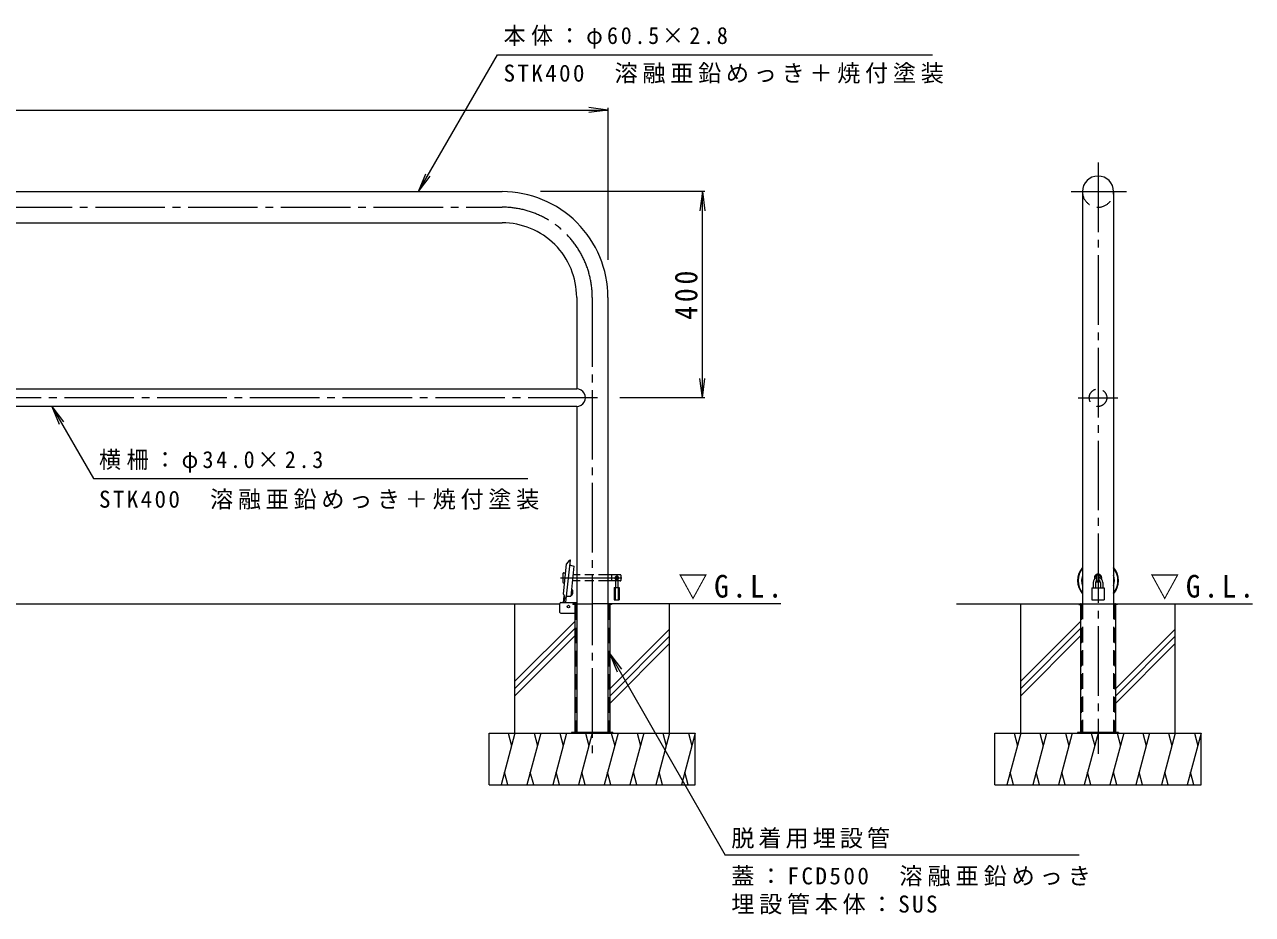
# Model space of a CAD drawing. Units: millimetres at full size, sheet at 1:15; details may follow other scales. Extents: x -2534 to 2733, y -2076 to 1853.
# Drawn here: x -195 to 2188, y 125 to 1853 of the extents above; entities that cross this region are included whole.
import ezdxf

# ---------------------------------------------------------------- set-up
doc = ezdxf.new("R2010")
doc.units = ezdxf.units.MM
doc.header["$LTSCALE"] = 15
for name, pattern in [('CHAIN1', [8, 5, -1, 1, -1]), ('CHAIN2', [12, 9, -1, 1, -1]), ('DASHED1', [1.8, 1.2, -0.6]), ('DASHED2', [3, 2, -1])]:
    doc.linetypes.add(name, pattern=pattern)
for name, color, linetype, lineweight in [('A-0_通り芯', 4, 'Continuous', 9), ('A-1_躯体', 7, 'Continuous', 9), ('A-2_仕上', 3, 'Continuous', 9), ('A-3_寸法', 3, 'DASHED2', 9), ('A-4_文字', 7, 'Continuous', 9), ('A-5_建具', 7, 'Continuous', 9), ('A-6_間仕切', 2, 'Continuous', 9), ('A-9_記号', 7, 'Continuous', 9), ('A-A_インテリア', 2, 'Continuous', 9), ('A-B_衛生陶器', 2, 'Continuous', 9), ('A-E_見え係り', 6, 'Continuous', 5), ('D-5_建具', 7, 'Continuous', 9)]:
    doc.layers.add(name, color=color, linetype=linetype, lineweight=lineweight)
doc.styles.add('ＭＳ ゴシック', font='')
doc.styles.get('ＭＳ ゴシック').set_extended_font_data('MS Gothic')

msp = doc.modelspace()

# ---------------------------------------------------------------- linework, layer by layer
at = {"layer": 'A-0_通り芯', "color": 7, "linetype": 'CHAIN2'}
for p, q in [((1888.16, 1584.93), (1888.16, 437.4)), ((1836.28, 1528.42), (1943.3, 1528.42)), ((-1857.93, 1498.16), (731.56, 1498.16)), ((906.56, 1323.16), (906.56, 436.51)), ((917.02, 1128.41), (-2051.48, 1128.41)), ((1849.38, 1128.41), (1926.5, 1128.41)), ((845.18, 778.65), (963.79, 778.65))]:
    msp.add_line(p, q, dxfattribs=at)
at = {"layer": 'A-0_通り芯'}
for p, q in [((861.47, 812.17), (856.86, 805.83)), ((850.65, 746.72), (856.86, 805.83)), ((864.01, 803.3), (871.01, 801.67)), ((1881.16, 779.26), (1881.16, 777.34)), ((1895.16, 779.26), (1895.16, 777.34)), ((850.65, 746.72), (851.83, 743.64)), ((857.69, 743.15), (864.87, 743.29)), ((869.06, 728.42), (906.56, 728.42)), ((869.06, 728.42), (869.06, 726.92)), ((869.06, 728.42), (869.06, 726.92)), ((872.56, 726.92), (869.06, 726.92)), ((872.56, 726.92), (872.56, 478.42)), ((944.06, 728.42), (906.56, 728.42)), ((940.56, 726.92), (940.56, 478.42)), ((944.06, 726.92), (940.56, 726.92)), ((944.06, 728.42), (944.06, 726.92)), ((1850.66, 728.42), (1850.66, 726.92)), ((1850.66, 728.42), (1850.66, 726.92)), ((1850.66, 728.42), (1925.66, 728.42)), ((1850.66, 726.92), (1854.16, 726.92)), ((1854.16, 726.92), (1854.16, 478.42)), ((1922.16, 726.92), (1922.16, 478.42)), ((1925.66, 726.92), (1922.16, 726.92)), ((1925.66, 728.42), (1925.66, 726.92))]:
    msp.add_line(p, q, dxfattribs=at)
at = {"layer": 'A-0_通り芯', "linetype": 'DASHED2'}
for p, q in [((874.06, 726.92), (874.06, 478.42)), ((939.06, 726.92), (939.06, 478.42)), ((1855.66, 726.92), (1855.66, 478.42)), ((1920.66, 726.92), (1920.66, 478.42))]:
    msp.add_line(p, q, dxfattribs=at)
at = {"layer": 'A-0_通り芯'}
for points in [[(856.19, 737.21), (864.14, 812.9), (861.47, 812.17)], [(871.01, 801.67), (866.21, 756.08), (866.21, 756.02)]]:
    msp.add_lwpolyline(points, dxfattribs=at)
at = {"layer": 'A-0_通り芯', "color": 7, "linetype": 'CHAIN2'}
msp.add_arc((731.56, 1323.16), 175, 0, 90.00024, dxfattribs=at)
at = {"layer": 'A-0_通り芯'}
for centre, radius, start, end in [((863.91, 812.63), 0.2, 354, 105.20602), ((864.24, 804.27), 1, 174, 256.87498), ((1888.16, 779.26), 7, 359.99939, 180.00061), ((1888.16, 777.34), 7, 179.99939, 187.6925), ((1888.16, 777.34), 7, 229.58139, 310.41597), ((1888.16, 777.34), 7, 352.30522, 0.00061), ((857.71, 742.15), 1, 91.12502, 174), ((855.99, 737.23), 0.2, 242.79398, 354)]:
    msp.add_arc(centre, radius, start, end, dxfattribs=at)
at = {"layer": 'A-0_通り芯', "linetype": 'DASHED2'}
for centre, start, end in [((872.56, 726.92), 0, 90), ((940.56, 726.92), 90, 180), ((1854.16, 726.92), 0, 90), ((1922.16, 726.92), 90, 180)]:
    msp.add_arc(centre, 1.5, start, end, dxfattribs=at)
at = {"layer": 'A-0_通り芯'}
for major_axis, start_param, end_param in [((-4.16, 39.58), 0.7667625, 2.1642506), ((-4.06, 38.59), 0.7980163, 2.132987), ((-4.16, 39.58), 3.9038804, 5.3103083), ((-4.06, 38.59), 3.9348512, 5.2793375), ((-3.35, 31.83), 1.154745, 1.7762584), ((-3.35, 31.83), 4.2848321, 4.9293566)]:
    msp.add_ellipse((1888.22, 773.39), major_axis=major_axis, ratio=0.9945, start_param=start_param, end_param=end_param, dxfattribs=at)
at = {"layer": 'A-1_躯体', "color": 3}
for p, q in [((1857.91, 833.39), (1857.91, 728.42)), ((1918.41, 817.9), (1918.41, 728.42)), ((843.81, 711.72), (843.81, 729.22)), ((845.31, 730.72), (876.31, 730.72)), ((845.31, 710.22), (872.56, 710.22))]:
    msp.add_line(p, q, dxfattribs=at)
at = {"layer": 'A-1_躯体', "color": 4}
for p, q in [((851.83, 743.64), (853.75, 738.66)), ((866.21, 756.02), (864.87, 743.29)), ((853.75, 738.66), (855.9, 737.05))]:
    msp.add_line(p, q, dxfattribs=at)
at = {"layer": 'A-1_躯体'}
for p, q in [((946.56, 478.42), (866.56, 478.42)), ((866.56, 478.42), (866.56, 476.92)), ((894.06, 478.42), (894.06, 476.92)), ((919.06, 478.42), (919.06, 476.92)), ((946.56, 478.42), (946.56, 476.92)), ((1848.16, 478.42), (1848.16, 476.92)), ((1928.16, 478.42), (1848.16, 478.42)), ((1875.66, 478.42), (1875.66, 476.92)), ((1900.66, 478.42), (1900.66, 476.92)), ((1928.16, 478.42), (1928.16, 476.92))]:
    msp.add_line(p, q, dxfattribs=at)
at = {"layer": 'A-1_躯体', "color": 3}
for centre, start, end in [((845.31, 729.22), 90, 180), ((845.31, 711.72), 180, 270)]:
    msp.add_arc(centre, 1.5, start, end, dxfattribs=at)
at = {"layer": 'A-2_仕上'}
for p, q in [((-1857.93, 1528.41), (731.56, 1528.42)), ((1857.91, 1528.42), (1857.91, 799.03)), ((1918.41, 1528.42), (1918.41, 799.1)), ((-1857.93, 1467.91), (731.56, 1467.91)), ((876.31, 1323.16), (876.31, 1145.42)), ((936.81, 1323.16), (936.81, 478.42)), ((-2002.69, 1145.41), (876.31, 1145.42)), ((876.31, 1111.42), (-2002.69, 1111.41)), ((876.31, 1111.42), (876.31, 478.42))]:
    msp.add_line(p, q, dxfattribs=at)
at = {"layer": 'A-2_仕上', "linetype": 'DASHED2'}
msp.add_circle((1888.16, 1128.41), 17, dxfattribs=at)
at = {"layer": 'A-2_仕上'}
for centre, radius, start, end in [((1888.16, 1528.42), 30.25, 0, 180), ((731.56, 1323.16), 205.25, 0, 90.00023), ((731.56, 1323.16), 144.75, 0, 90.0002), ((876.31, 1128.42), 17, 270, 90.00041)]:
    msp.add_arc(centre, radius, start, end, dxfattribs=at)
at = {"layer": 'A-2_仕上', "linetype": 'DASHED2'}
msp.add_arc((1888.16, 1528.42), 30.25, 180.00047, 0.00047, dxfattribs=at)
at = {"layer": 'A-3_寸法'}
for p, q in [((876.31, 728.42), (876.31, 478.42)), ((936.81, 728.42), (936.81, 478.42)), ((1857.91, 728.42), (1857.91, 478.42)), ((1918.41, 728.42), (1918.41, 478.42))]:
    msp.add_line(p, q, dxfattribs=at)
at = {"layer": 'A-4_文字'}
for p, q in [((-2063.19, 1686.82), (936.81, 1686.82)), ((936.81, 1686.82), (899.64, 1691.72)), ((936.81, 1686.82), (899.64, 1681.93)), ((936.81, 1691.32), (936.81, 1395.91)), ((569.19, 1528.41), (583.54, 1563.06)), ((569.19, 1528.41), (592.02, 1558.17)), ((1124.71, 1528.42), (805.85, 1528.42)), ((1120.21, 1528.42), (1115.31, 1491.24)), ((1120.21, 1528.42), (1125.1, 1491.24)), ((1120.21, 1128.41), (1120.21, 1528.42)), ((1120.21, 1128.41), (1115.31, 1165.59)), ((1120.21, 1128.41), (1125.1, 1165.59)), ((1124.71, 1128.41), (959.85, 1128.41)), ((-142.64, 1111.42), (-119.73, 1081.73)), ((-142.64, 1111.42), (-128.2, 1076.81)), ((940.56, 631.27), (963.3, 601.45)), ((940.56, 631.27), (954.81, 596.58))]:
    msp.add_line(p, q, dxfattribs=at)
at = {"layer": 'A-5_建具'}
for p, q in [((569.19, 1528.41), (722.67, 1794.25)), ((722.67, 1794.25), (1566.83, 1794.25)), ((1885.66, 773.65), (1885.66, 783.19)), ((1890.66, 773.65), (1890.66, 783.19)), ((940.56, 631.27), (1164.61, 240.43)), ((1851.39, 240.43), (1164.61, 240.43))]:
    msp.add_line(p, q, dxfattribs=at)
msp.add_lwpolyline([(-142.64, 1111.42), (-61.33, 971.46), (781.65, 971.46)], dxfattribs=at)
for centre, radius, start, end in [((1888.16, 778.42), 6, 349.8367, 190.1633), ((1888.16, 778.42), 6, 234.7027, 305.2973), ((1886.66, 783.19), 1, 107.45982, 180), ((1886.66, 773.65), 1, 180, 252.54018), ((1889.66, 783.19), 1, 0, 72.54018), ((1889.66, 773.65), 1, 287.45982, 0)]:
    msp.add_arc(centre, radius, start, end, dxfattribs=at)
at = {"layer": 'A-6_間仕切', "color": 7}
for p, q in [((850, 769.65), (850, 787.65)), ((851, 788.65), (855.06, 788.65)), ((852.96, 768.65), (851, 768.65)), ((876.31, 772.65), (867.96, 772.65)), ((876.31, 784.65), (869.22, 784.65)), ((961, 784.65), (936.81, 784.65)), ((961, 772.65), (936.81, 772.65)), ((944, 784.65), (944, 772.65)), ((962, 783.65), (962, 773.65))]:
    msp.add_line(p, q, dxfattribs=at)
at = {"layer": 'A-6_間仕切', "color": 7, "linetype": 'DASHED1'}
for p, q in [((936.81, 784.65), (876.31, 784.65)), ((936.81, 772.65), (876.31, 772.65))]:
    msp.add_line(p, q, dxfattribs=at)
at = {"layer": 'A-6_間仕切', "color": 7, "linetype": 'CHAIN1'}
msp.add_line((954, 783.17), (954, 774.11), dxfattribs=at)
at = {"layer": 'A-6_間仕切'}
for p, q in [((1878.66, 769.92), (1878.66, 759.42)), ((1883.16, 769.92), (1883.16, 759.42)), ((1893.16, 769.92), (1893.16, 759.42)), ((1897.66, 769.92), (1897.66, 759.42)), ((850.68, 730.72), (851.99, 743.23)), ((867.68, 747.07), (867.28, 747.11)), ((868.56, 747.78), (867.37, 747.91)), ((867.68, 747.07), (868.56, 747.78)), ((869.02, 752.16), (867.83, 752.28)), ((868.31, 753.03), (867.91, 753.08)), ((868.31, 753.03), (869.02, 752.16)), ((868.56, 747.78), (869.02, 752.16)), ((1876.16, 759.42), (1900.16, 759.42)), ((1900.16, 759.42), (1900.16, 735.92))]:
    msp.add_line(p, q, dxfattribs=at)
msp.add_lwpolyline([(1876.16, 759.42), (1876.16, 735.92), (1900.16, 735.92)], dxfattribs=at)
at = {"layer": 'A-6_間仕切', "color": 7}
for centre, radius, start, end in [((851, 787.65), 1, 90, 180), ((851, 769.65), 1, 180, 270), ((954, 778.65), 3.5, 310.00473, 229.99223), ((961, 783.65), 1, 0, 90), ((961, 773.65), 1, 270, 0)]:
    msp.add_arc(centre, radius, start, end, dxfattribs=at)
at = {"layer": 'A-6_間仕切'}
for radius, start, end in [(9.5, 105.25735, 180), (5, 119.99915, 180), (9.5, 0, 74.74271), (5, 0, 60.00085)]:
    msp.add_arc((1888.16, 769.92), radius, start, end, dxfattribs=at)
at = {"layer": 'A-9_記号'}
for p, q in [((852.29, 730.72), (853.26, 739.94)), ((855.5, 730.72), (856.19, 737.21))]:
    msp.add_line(p, q, dxfattribs=at)
at = {"layer": 'A-A_インテリア'}
for p, q in [((951.75, 777.4), (951.75, 759.65)), ((956.25, 777.4), (956.25, 759.65)), ((949, 759.65), (959, 759.65)), ((951.25, 759.65), (951.25, 736.15)), ((956.75, 759.65), (956.75, 736.15)), ((959, 759.65), (959, 736.15))]:
    msp.add_line(p, q, dxfattribs=at)
msp.add_lwpolyline([(949, 759.65), (949, 736.15), (959, 736.15)], dxfattribs=at)
msp.add_arc((954, 777.4), 2.25, 0, 180, dxfattribs=at)
at = {"layer": 'A-B_衛生陶器'}
for p, q in [((866.56, 744.42), (865.01, 744.58)), ((867.77, 755.86), (866.21, 756.02)), ((867.07, 745.12), (866.56, 744.42)), ((868.12, 755.07), (867.07, 745.12)), ((868.12, 755.07), (867.77, 755.86))]:
    msp.add_line(p, q, dxfattribs=at)
at = {"layer": 'A-E_見え係り'}
for p, q in [((-1970.19, 728.42), (843.81, 728.42)), ((756.56, 476.92), (756.56, 728.42)), ((1272.3, 728.42), (936.81, 728.42)), ((1056.56, 476.92), (1056.56, 728.42)), ((1613.3, 728.42), (1850.66, 728.42)), ((1738.16, 476.92), (1738.16, 728.42)), ((1925.66, 728.42), (2187.86, 728.42)), ((2038.16, 476.92), (2038.16, 728.42)), ((872.56, 694.22), (756.56, 578.22)), ((1854.16, 694.22), (1738.16, 578.22)), ((872.56, 680.08), (756.56, 564.08)), ((1056.56, 679.34), (940.56, 563.34)), ((1854.16, 680.08), (1738.16, 564.08)), ((2038.16, 679.34), (1922.16, 563.34)), ((872.56, 665.94), (756.56, 549.94)), ((1056.56, 665.2), (940.56, 549.2)), ((1056.56, 651.06), (940.56, 535.06)), ((1854.16, 665.94), (1738.16, 549.94)), ((2038.16, 665.2), (1922.16, 549.2)), ((2038.16, 651.06), (1922.16, 535.06)), ((706.56, 476.92), (1106.56, 476.92)), ((706.56, 376.92), (706.56, 476.92)), ((756.56, 476.92), (729.77, 376.92)), ((743.52, 476.92), (750.04, 452.57)), ((806.56, 476.92), (779.77, 376.92)), ((793.52, 476.92), (800.04, 452.57)), ((856.56, 476.92), (829.77, 376.92)), ((843.52, 476.92), (850.04, 452.57)), ((906.56, 476.92), (879.77, 376.92)), ((893.52, 476.92), (900.04, 452.57)), ((956.56, 476.92), (929.77, 376.92)), ((943.52, 476.92), (950.04, 452.57)), ((1006.56, 476.92), (979.77, 376.92)), ((993.52, 476.92), (1000.04, 452.57)), ((1056.56, 476.92), (1029.77, 376.92)), ((1043.52, 476.92), (1050.04, 452.57)), ((1106.56, 476.92), (1079.77, 376.92)), ((1093.52, 476.92), (1100.04, 452.57)), ((1106.56, 376.92), (1106.56, 476.92)), ((1688.16, 476.92), (2088.16, 476.92)), ((1688.16, 376.92), (1688.16, 476.92)), ((1738.16, 476.92), (1711.37, 376.92)), ((1725.11, 476.92), (1731.64, 452.57)), ((1788.16, 476.92), (1761.37, 376.92)), ((1775.11, 476.92), (1781.64, 452.57)), ((1838.16, 476.92), (1811.37, 376.92)), ((1825.11, 476.92), (1831.64, 452.57)), ((1888.16, 476.92), (1861.37, 376.92)), ((1875.11, 476.92), (1881.64, 452.57)), ((1938.16, 476.92), (1911.37, 376.92)), ((1925.11, 476.92), (1931.64, 452.57)), ((1988.16, 476.92), (1961.37, 376.92)), ((1975.11, 476.92), (1981.64, 452.57)), ((2038.16, 476.92), (2011.37, 376.92)), ((2025.11, 476.92), (2031.64, 452.57)), ((2088.16, 476.92), (2061.37, 376.92)), ((2075.11, 476.92), (2081.64, 452.57)), ((2088.16, 376.92), (2088.16, 476.92)), ((742.82, 376.92), (736.29, 401.27)), ((792.82, 376.92), (786.29, 401.27)), ((842.82, 376.92), (836.29, 401.27)), ((892.82, 376.92), (886.29, 401.27)), ((942.82, 376.92), (936.29, 401.27)), ((992.82, 376.92), (986.29, 401.27)), ((1042.82, 376.92), (1036.29, 401.27)), ((1092.82, 376.92), (1086.29, 401.27)), ((1724.42, 376.92), (1717.89, 401.27)), ((1774.42, 376.92), (1767.89, 401.27)), ((1824.42, 376.92), (1817.89, 401.27)), ((1874.42, 376.92), (1867.89, 401.27)), ((1924.42, 376.92), (1917.89, 401.27)), ((1974.42, 376.92), (1967.89, 401.27)), ((2024.42, 376.92), (2017.89, 401.27)), ((2074.42, 376.92), (2067.89, 401.27)), ((706.56, 376.92), (1106.56, 376.92)), ((1688.16, 376.92), (2088.16, 376.92))]:
    msp.add_line(p, q, dxfattribs=at)
at = {"layer": 'A-E_見え係り', "color": 4, "lineweight": 9}
msp.add_circle((860.21, 722.92), 2.5, dxfattribs=at)

# ---------------------------------------------------------------- texts
at = {"layer": 'A-4_文字', "color": 2, "insert": (1111.21, 1279.66), "char_height": 43.99, "attachment_point": 7, "rotation": 90, "style": 'ＭＳ ゴシック'}
msp.add_mtext('\\T1.27;\\W0.9;400', dxfattribs=at)
at = {"layer": 'A-5_建具', "char_height": 32.99, "attachment_point": 7, "style": 'ＭＳ ゴシック'}
for s, insert in [('\\T1.25;\\W0.95;本体：φ60.5×2.8', (734.33, 1805.97)), ('\\T1.2;STK400\u3000溶融亜鉛めっき＋焼付塗装', (734.33, 1738.15)), ('\\T1.25;\\W0.95;横柵：φ34.0×2.3', (-50.85, 982.87)), ('\\T1.2;STK400\u3000溶融亜鉛めっき＋焼付塗装', (-50.85, 911.1)), ('\\T1.17;脱着用埋設管', (1176.39, 253.1))]:
    msp.add_mtext(s, dxfattribs=dict(at, insert=insert))
at = {"layer": 'A-5_建具', "color": 2, "char_height": 43.99, "attachment_point": 7, "style": 'ＭＳ ゴシック'}
for insert in [(1073.58, 736.49), (1989.11, 736.49)]:
    msp.add_mtext('\\T1.22;\\W0.95;▽G.L.', dxfattribs=dict(at, insert=insert))
at = {"layer": 'D-5_建具', "char_height": 32.99, "attachment_point": 7, "style": 'ＭＳ ゴシック'}
for s, insert in [('\\T1.21;蓋：FCD500\u3000溶融亜鉛めっき', (1176.39, 179.99)), ('\\T1.2;埋設管本体：SUS', (1176.39, 125.34))]:
    msp.add_mtext(s, dxfattribs=dict(at, insert=insert))

doc.saveas('drawing.dxf')
